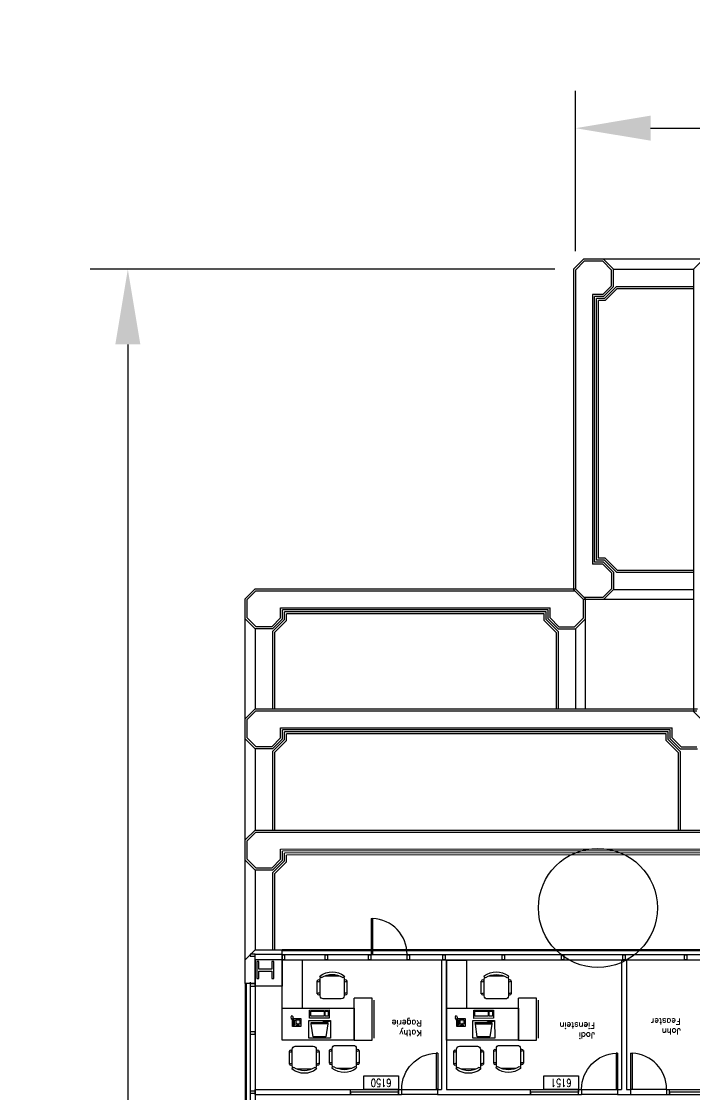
# Model space of a CAD drawing. Header units: millimetres. Extents: x 489553472 to 489553809, y 110504095 to 110504426.
# Drawn here: x 489553471.7 to 489553538.9, y 110504319.1 to 110504426.3 of the extents above; entities that cross this region are included whole.
import ezdxf
from ezdxf.enums import TextEntityAlignment as Align

# ---------------------------------------------------------------- set-up
doc = ezdxf.new("R2010")
doc.units = ezdxf.units.MM
for name, color, linetype in [('CHAIRS', 4, 'Continuous'), ('CPU', 6, 'Continuous'), ('DIM', 3, 'Continuous'), ('E-B-FURR', 6, 'Continuous'), ('E-B-GLAZ', 72, 'Continuous'), ('E-B-MULL', 8, 'Continuous'), ('E-B-SHEL', 2, 'Continuous'), ('E-C-HEAD', 5, 'Continuous'), ('E-F-DOOR', 3, 'Continuous'), ('E-F-TERR', 4, 'Continuous'), ('E-S-COLM', 8, 'Continuous'), ('EMPLOYEE', 1, 'Continuous'), ('FURNITURE', 3, 'Continuous'), ('PHONES', 4, 'Continuous'), ('RMNUM', 40, 'Continuous'), ('Y-2', 1, 'Continuous')]:
    doc.layers.add(name, color=color, linetype=linetype)
doc.styles.add('ARCHITXT', font='simplex.shx')
doc.styles.add('ROMANS', font='romans', dxfattribs={"width": 0.75, "height": 8})
doc.styles.get("Standard").update_dxf_attribs({"font": 'arial.ttf'})
doc.dimstyles.new('ISO-25', dxfattribs={"dimscale": 3, "dimtxt": 2.5, "dimasz": 2.5, "dimexe": 1.25, "dimexo": 0.625, "dimtad": 1, "dimdsep": 46, "dimtxsty": 'Standard', "dimcen": 2.5, "dimadec": 0, "dimazin": 0, "dimtfac": 1, "dimtmove": 0, "dimatfit": 3, "dimfxl": 0, "dimarcsym": 0})

# ---------------------------------------------------------------- blocks, each defined once
blk = doc.blocks.new('DR-36')
for p, q in [((0, 36), (0, 0)), ((0, 36), (1.5, 36)), ((1.5, 36), (1.5, 0)), ((0, 0), (1.5, 0))]:
    blk.add_line(p, q)
blk.add_arc((0, 0), 36, 0, 87.6141)
blk = doc.blocks.new('RMNUM')
at = {"layer": 'RMNUM'}
blk.add_lwpolyline([(-16.33354, 6.674702), (18.388073, 6.674702), (18.388073, -6.982766), (-16.33354, -6.982766), (-16.33354, 6.674702)], dxfattribs=at)
at = {"layer": 'RMNUM', "style": 'ROMANS', "width": 0.75}
blk.add_attdef('NUMBER', text='', height=8, dxfattribs=at).set_placement((1.027267, 0.114097), align=Align.MIDDLE_CENTER)
blk = doc.blocks.new('CHAIR7')
for p, q in [((20, 12), (3, 12)), ((5.1, 15), (17.9, 15)), ((0, 9), (0, -9)), ((23, -7.4), (23, 7.4)), ((3, -12), (20, -12)), ((5.1, -15), (17.9, -15))]:
    blk.add_line(p, q)
for centre, radius, start, end in [((3, 9), 3, 90, 180), ((5.6, 13.5), 1.56, 73.7398, 286.2602), ((17.4, 13.5), 1.56, 253.7398, 106.2602), ((20, 9), 3, 62.4156, 90), ((22.3, 11.1), 1.1, 53.3099, 212.0274), ((7, 0), 20, 323.1301, 36.8699), ((4.8, 0), 19.6, 327.5758, 32.4242), ((3, -9), 3, 180, 270), ((22.3, -11.1), 1.1, 147.9726, 306.6901), ((5.6, -13.5), 1.56, 73.7398, 286.2602), ((17.4, -13.5), 1.56, 253.7398, 106.2602), ((20, -9), 3, 270, 297.5844)]:
    blk.add_arc(centre, radius, start, end)
blk = doc.blocks.new('DESK3')
for p, q in [((72, 0), (0, 0)), ((0, 0), (0, -80)), ((72, -32), (72, 0)), ((0, -32), (72, -32)), ((20, -80), (20, -32)), ((0, -80), (20, -80))]:
    blk.add_line(p, q)
blk = doc.blocks.new('FC42X18D')
for p, q in [((-21, 0), (-21, -18)), ((-21, 0), (21, 0)), ((21, -18), (21, 0)), ((-21, -18), (21, -18)), ((-19, -20), (19, -20))]:
    blk.add_line(p, q)
blk = doc.blocks.new('RECTANG')
for p, q in [((1, 1), (0, 1)), ((0, 1), (0, 0)), ((1, 0), (1, 1)), ((0, 0), (1, 0))]:
    blk.add_line(p, q)
blk = doc.blocks.new('IBMAT', base_point=(61, 306))
for p, q in [((75, 307), (75, 306)), ((81, 307), (75, 307)), ((81, 306), (81, 307))]:
    blk.add_line(p, q)
at = {"xscale": 21, "yscale": 17, "zscale": 21}
blk.add_blockref('RECTANG', (61, 306), dxfattribs=at)
blk = doc.blocks.new('KEYBOARD', base_point=(60, 294))
for p, xscale, yscale, zscale in [((60, 294), 19, 8, 19), ((61, 295), 13, 5, 13), ((75, 295), 3, 5, 3)]:
    blk.add_blockref('RECTANG', p, dxfattribs=dict(xscale=xscale, yscale=yscale, zscale=zscale))
blk = doc.blocks.new('COMPUTER')
for p, q in [((-6.6, 16.2), (-8.5, 3.5)), ((6.1, 16.2), (-6.6, 16.2)), ((8, 3.5), (6.1, 16.2)), ((-8.5, 3.5), (-8.5, 2)), ((8, 3.5), (-8.5, 3.5)), ((-8.5, 2), (8, 2)), ((8, 2), (8, 3.5))]:
    blk.add_line(p, q)
at = {"xscale": 1.033846153846154, "yscale": 1.033846153846154, "zscale": 1.033846153846154}
for name, p in [('IBMAT', (-10.9, 0)), ('KEYBOARD', (-10, -10.5))]:
    blk.add_blockref(name, p, dxfattribs=at)
blk = doc.blocks.new('FNPHONE')
for p, q in [((-9.1, 0.2), (-9.7, 0)), ((-8.9, 0.6), (-9.5, 0.4)), ((-8.7, 1), (-9.3, 0.8)), ((-8.5, 1.4), (-9.1, 1.2)), ((-8.3, 1.8), (-8.9, 1.6)), ((-7.1, 0.6), (-7.5, -0.6)), ((-7.3, 6.5), (-7.3, 1.5)), ((-6.3, 6.5), (-6.3, 1.5)), ((-3.9, 4.8), (-3.9, 4.8)), ((-3.9, 3.9), (-3.9, 3.9)), ((-3.9, 3), (-3.9, 3)), ((-3.9, 2), (-3.9, 2)), ((-2.9, 4.8), (-2.9, 4.8)), ((-2.9, 3.9), (-2.9, 3.9)), ((-2.9, 3), (-2.9, 3)), ((-2.9, 2), (-2.9, 2)), ((-2, 4.8), (-2, 4.8)), ((-2, 3.9), (-2, 3.9)), ((-2, 3), (-2, 3)), ((-2, 2), (-2, 2)), ((-9.3, -0.2), (-9.9, -0.4)), ((-9.3, -0.6), (-9.9, -0.8)), ((-9.3, -1), (-9.9, -1.2)), ((-9.3, -1.4), (-9.9, -1.6)), ((-9.1, -1.8), (-9.7, -2)), ((-8.9, -2.2), (-9.5, -2.4)), ((-8.4, -2.5), (-9, -2.7)), ((-7.9, -2), (-8.5, -2.2)), ((-7.7, -1.6), (-8.3, -1.8)), ((-7.5, -1.2), (-8.1, -1.4)), ((-7.3, -0.8), (-7.9, -1))]:
    blk.add_line(p, q)
for centre, start, end in [((-6.8, 6.5), 298.4915, 241.5085), ((-6.8, 1.5), 118.4915, 61.5085)]:
    blk.add_arc(centre, 1.05, start, end)
for p, xscale, yscale, zscale in [((-8.2, 0), 8.20528234483245, 8.104073169521023, 8.20528234483245), ((-4.8, 1.3), 3.75, 4.375, 3.75), ((-4, 6.7), 2.03125, 0.46875, 2.03125)]:
    blk.add_blockref('RECTANG', p, dxfattribs=dict(xscale=xscale, yscale=yscale, zscale=zscale))
blk = doc.blocks.new('*D19')
at = {"layer": 'Defpoints', "color": 0, "transparency": 16777216}
for p in [(489553710.95, 110504415.72), (489553527.06, 110504401.46), (489553710.96, 110504401.54)]:
    blk.add_point(p, dxfattribs=at)
at = {"layer": 'DIM', "color": 0, "lineweight": -2, "transparency": 16777216}
for p, q in [((489553527.06, 110504403.34), (489553527.05, 110504419.39)), ((489553710.96, 110504403.41), (489553710.95, 110504419.47)), ((489553534.55, 110504415.65), (489553703.45, 110504415.71))]:
    blk.add_line(p, q, dxfattribs=at)
at = {"layer": 'DIM', "color": 0, "transparency": 16777216}
for points in [[(489553534.55, 110504416.9), (489553534.55, 110504414.4), (489553527.05, 110504415.64)], [(489553703.45, 110504416.96), (489553703.45, 110504414.46), (489553710.95, 110504415.72)]]:
    blk.add_solid(points, dxfattribs=at)
at = {"layer": 'DIM', "color": 0, "transparency": 16777216, "insert": (489553619, 110504421.38), "char_height": 7.5, "attachment_point": 5, "rotation": 0.0234}
blk.add_mtext('188', dxfattribs=at)
blk = doc.blocks.new('*D20')
at = {"layer": 'Defpoints', "color": 0, "transparency": 16777216}
for p in [(489553526.86, 110504401.54), (489553482.32, 110504115.51), (489553565.05, 110504115.51)]:
    blk.add_point(p, dxfattribs=at)
at = {"layer": 'DIM', "color": 0, "lineweight": -2, "transparency": 16777216}
for p, q in [((489553524.98, 110504401.54), (489553478.57, 110504401.54)), ((489553482.32, 110504394.04), (489553482.32, 110504123.01)), ((489553563.17, 110504115.51), (489553478.57, 110504115.51))]:
    blk.add_line(p, q, dxfattribs=at)
at = {"layer": 'DIM', "color": 0, "transparency": 16777216}
for points in [[(489553481.07, 110504394.04), (489553483.57, 110504394.04), (489553482.32, 110504401.54)], [(489553481.07, 110504123.01), (489553483.57, 110504123.01), (489553482.32, 110504115.51)]]:
    blk.add_solid(points, dxfattribs=at)
at = {"layer": 'DIM', "color": 0, "transparency": 16777216, "insert": (489553476.61, 110504258.53), "char_height": 7.5, "attachment_point": 5, "rotation": 90}
blk.add_mtext('288', dxfattribs=at)

msp = doc.modelspace()

# ---------------------------------------------------------------- linework, layer by layer
at = {"layer": 'E-B-FURR'}
for p, q in [((489553560.8485221, 110504332.5064804), (489553497.7485221, 110504332.5064804)), ((489553513.6524769, 110504332.5039854), (489553513.6524769, 110504319.5602476)), ((489553514.1622545, 110504332.5039854), (489553513.6622545, 110504332.5039854)), ((489553514.1524769, 110504332.5039854), (489553514.1524769, 110504319.5602476)), ((489553531.6513675, 110504332.5064804), (489553531.6513675, 110504319.5602476)), ((489553531.6554331, 110504332.5064804), (489553532.1554331, 110504332.5064804)), ((489553532.1513675, 110504332.5064804), (489553532.1513675, 110504319.5602476)), ((489553495.0485221, 110504330.1123077), (489553495.0485221, 110504296.9123077)), ((489553495.0485221, 110504319.0602476), (489553495.0485221, 110504319.568675)), ((489553495.0485221, 110504319.5602476), (489553509.6672666, 110504319.5602476)), ((489553509.3672666, 110504319.5602476), (489553509.3672666, 110504319.0602476)), ((489553509.6672666, 110504319.5602476), (489553509.6672666, 110504319.0602476)), ((489553513.2672666, 110504319.5602476), (489553513.2672666, 110504319.0602476)), ((489553513.2672666, 110504319.5602476), (489553513.6524769, 110504319.5602476)), ((489553514.1524769, 110504319.5602476), (489553527.6368195, 110504319.5602476)), ((489553527.6368195, 110504319.5602476), (489553527.6368195, 110504319.0602476)), ((489553531.2368195, 110504319.5602476), (489553531.2368195, 110504319.0602476)), ((489553531.2368195, 110504319.5602476), (489553531.6513675, 110504319.5602476)), ((489553532.1513675, 110504319.5602476), (489553532.5368195, 110504319.5602476)), ((489553532.5368195, 110504319.5602476), (489553532.5368195, 110504319.0602476)), ((489553536.1368195, 110504319.5602476), (489553548.6461467, 110504319.5602476)), ((489553536.1368195, 110504319.5602476), (489553536.1368195, 110504319.0602476)), ((489553536.139574, 110504319.5769534), (489553536.139574, 110504319.0769534)), ((489553495.0485221, 110504319.0602476), (489553509.6672666, 110504319.0602476)), ((489553513.2672666, 110504319.0602476), (489553527.6368195, 110504319.0602476)), ((489553531.2368195, 110504319.0602476), (489553532.5368195, 110504319.0602476)), ((489553536.1368195, 110504319.0602476), (489553550.8485221, 110504319.0602476))]:
    msp.add_line(p, q, dxfattribs=at)
msp.add_lwpolyline([(489553495.0485221, 110504329.9011998), (489553495.0485221, 110504333.1011998), (489553497.7485221, 110504333.1011998), (489553497.7485221, 110504329.9011998)], close=True, dxfattribs=at)
at = {"layer": 'E-B-GLAZ'}
for p, q in [((489553560.8485221, 110504333.5123077), (489553497.7380558, 110504333.5123077)), ((489553560.8485221, 110504333.4123077), (489553497.7380558, 110504333.4123077)), ((489553560.8485221, 110504333.0123077), (489553497.7485221, 110504333.0123077)), ((489553494.0485221, 110504330.1378425), (489553494.0485221, 110504296.9123077)), ((489553494.1485221, 110504330.1423599), (489553494.1485221, 110504296.9123077)), ((489553494.5485221, 110504330.293489), (489553494.5485221, 110504297.093489))]:
    msp.add_line(p, q, dxfattribs=at)
for points in [[(489553509.3672666, 110504319.0602476), (489553509.3672666, 110504319.5602476), (489553509.3672666, 110504319.2963829), (489553504.5672666, 110504319.2963829), (489553504.5672666, 110504319.0602476), (489553504.5672666, 110504319.5602476)], [(489553527.3582155, 110504319.0602476), (489553527.3582155, 110504319.5602476), (489553527.3582155, 110504319.2963829), (489553522.5582155, 110504319.2963829), (489553522.5582155, 110504319.0602476), (489553522.5582155, 110504319.5602476)], [(489553541.2368195, 110504319.0602476), (489553541.2368195, 110504319.5602476), (489553541.2368195, 110504319.2963829), (489553536.4368195, 110504319.2963829), (489553536.4368195, 110504319.0602476), (489553536.4368195, 110504319.5602476)]]:
    msp.add_lwpolyline(points, dxfattribs=at)
at = {"layer": 'E-B-MULL'}
for points in [[(489553494.5485221, 110504332.8755052), (489553495.0485221, 110504332.8755052), (489553495.0485221, 110504333.1005052), (489553494.5485221, 110504333.1005052)], [(489553497.9735221, 110504333.0123077), (489553497.9735221, 110504332.5123077), (489553497.7485221, 110504332.5123077), (489553497.7485221, 110504333.0123077)], [(489553502.2724535, 110504333.0123077), (489553502.2724535, 110504332.5123077), (489553502.0474535, 110504332.5123077), (489553502.0474535, 110504333.0123077)], [(489553506.594456, 110504333.0143574), (489553506.594456, 110504332.5143574), (489553506.369456, 110504332.5143574), (489553506.369456, 110504333.0143574)], [(489553510.4721855, 110504333.0143574), (489553510.4721855, 110504332.5143574), (489553510.2471855, 110504332.5143574), (489553510.2471855, 110504333.0143574)], [(489553514.0331956, 110504333.0123077), (489553514.0331956, 110504332.5123077), (489553513.8081956, 110504332.5123077), (489553513.8081956, 110504333.0123077)], [(489553519.9617737, 110504333.0123077), (489553519.9617737, 110504332.5123077), (489553519.7367737, 110504332.5123077), (489553519.7367737, 110504333.0123077)], [(489553525.882634, 110504333.0123077), (489553525.882634, 110504332.5123077), (489553525.657634, 110504332.5123077), (489553525.657634, 110504333.0123077)], [(489553532.0185883, 110504333.0123077), (489553532.0185883, 110504332.5123077), (489553531.7935883, 110504332.5123077), (489553531.7935883, 110504333.0123077)], [(489553538.1714049, 110504333.0123077), (489553538.1714049, 110504332.5123077), (489553537.9464049, 110504332.5123077), (489553537.9464049, 110504333.0123077)], [(489553494.5485221, 110504329.9005099), (489553495.0485221, 110504329.9005099), (489553495.0485221, 110504330.1255099), (489553494.5485221, 110504330.1255099)], [(489553494.5485221, 110504325.0873077), (489553495.0485221, 110504325.0873077), (489553495.0485221, 110504325.3123077), (489553494.5485221, 110504325.3123077)], [(489553494.5485221, 110504319.1873077), (489553495.0485221, 110504319.1873077), (489553495.0485221, 110504319.4123077), (489553494.5485221, 110504319.4123077)]]:
    msp.add_lwpolyline(points, close=True, dxfattribs=at)
at = {"layer": 'E-B-SHEL'}
for p, q in [((489553494.0485221, 110504332.5083177), (489553495.0525121, 110504333.5123077)), ((489553495.0525121, 110504333.5123077), (489553497.7380558, 110504333.5123077)), ((489553497.7380558, 110504332.5123077), (489553497.7380558, 110504333.5123077)), ((489553494.0485221, 110504330.1453579), (489553494.0485221, 110504332.5434705)), ((489553495.0475203, 110504330.1123077), (489553495.0475203, 110504332.8755052)), ((489553495.0485221, 110504330.1123077), (489553495.0485221, 110504332.9123077)), ((489553495.0525121, 110504332.5123077), (489553495.0525121, 110504329.8957273)), ((489553497.7380558, 110504332.5123077), (489553495.0525121, 110504332.5123077)), ((489553495.0525121, 110504330.1423599), (489553494.0525121, 110504330.1423599))]:
    msp.add_line(p, q, dxfattribs=at)
at = {"layer": 'E-C-HEAD'}
for p, q in [((489553510.2074136, 110504333.0164005), (489553506.6074136, 110504333.0164005)), ((489553509.707935, 110504319.5642587), (489553513.307935, 110504319.5642587)), ((489553527.6682688, 110504319.5701515), (489553531.2682688, 110504319.5701515)), ((489553536.1561849, 110504319.5629154), (489553532.5561849, 110504319.5629154)), ((489553513.307935, 110504319.0642587), (489553509.707935, 110504319.0642587)), ((489553531.2682688, 110504319.0701515), (489553527.6682688, 110504319.0701515)), ((489553532.5561849, 110504319.0629154), (489553536.1561849, 110504319.0629154))]:
    msp.add_line(p, q, dxfattribs=at)
at = {"layer": 'E-F-TERR'}
for p, q in [((489553526.8561563, 110504401.5447334), (489553527.8485222, 110504402.5370992)), ((489553527.8485222, 110504402.5370992), (489553526.8561563, 110504401.5447334)), ((489553527.9313649, 110504402.3370992), (489553527.0561564, 110504401.4618907)), ((489553529.8485222, 110504402.5370992), (489553527.8485222, 110504402.5370992)), ((489553529.8485222, 110504402.5370992), (489553527.8485222, 110504402.5370992)), ((489553528.8985221, 110504402.5370992), (489553527.8485222, 110504402.5370992)), ((489553529.773802, 110504402.3370992), (489553527.9313649, 110504402.3370992)), ((489553539.9780679, 110504402.5370992), (489553529.413663, 110504402.5370992)), ((489553530.6561564, 110504401.4547449), (489553529.773802, 110504402.3370992)), ((489553530.8561563, 110504401.5375876), (489553529.8561563, 110504402.5375876)), ((489553538.8496914, 110504401.5447334), (489553539.8420573, 110504402.5370992)), ((489553539.8420573, 110504402.5370992), (489553538.8496914, 110504401.5447334)), ((489553526.8561563, 110504401.5447334), (489553526.8561563, 110504369.529465)), ((489553527.0561564, 110504401.4618907), (489553527.0561564, 110504369.6123077)), ((489553530.6561564, 110504399.8878928), (489553530.6561564, 110504401.4547449)), ((489553530.8561563, 110504399.8050501), (489553530.8561563, 110504401.5375876)), ((489553530.8561563, 110504401.5370992), (489553538.8496914, 110504401.5370992)), ((489553538.8496914, 110504401.5447334), (489553538.8496914, 110504357.329465)), ((489553529.7733136, 110504399.0050501), (489553530.6561564, 110504399.8878928)), ((489553529.8561563, 110504398.8050501), (489553530.8561563, 110504399.8050501)), ((489553529.9389991, 110504398.6050501), (489553531.1389991, 110504399.8050501)), ((489553531.1389991, 110504399.8050501), (489553538.8496914, 110504399.8050501)), ((489553528.7561564, 110504399.0050501), (489553528.7561564, 110504372.0691483)), ((489553529.7733136, 110504399.0050501), (489553528.7561564, 110504399.0050501)), ((489553528.9561564, 110504372.2691483), (489553528.9561564, 110504398.8050501)), ((489553529.8561563, 110504398.8050501), (489553528.9561564, 110504398.8050501)), ((489553530.0218418, 110504398.4050501), (489553531.2218418, 110504399.6050501)), ((489553531.2218418, 110504399.6050501), (489553538.8496914, 110504399.6050501)), ((489553529.1561564, 110504372.4691483), (489553529.1561564, 110504398.6050501)), ((489553529.9389991, 110504398.6050501), (489553529.1561564, 110504398.6050501)), ((489553529.3561563, 110504372.6691483), (489553529.3561563, 110504398.4050501)), ((489553530.0218418, 110504398.4050501), (489553529.3561563, 110504398.4050501)), ((489553529.7733136, 110504372.0691483), (489553528.7561564, 110504372.0691483)), ((489553529.8561563, 110504372.2691483), (489553528.9561564, 110504372.2691483)), ((489553529.9389991, 110504372.4691483), (489553529.1561564, 110504372.4691483)), ((489553530.0218418, 110504372.6691483), (489553529.3561563, 110504372.6691483)), ((489553529.7733136, 110504372.0691483), (489553530.6561564, 110504371.1863056)), ((489553529.8561563, 110504372.2691483), (489553530.8561563, 110504371.2691483)), ((489553529.9389991, 110504372.4691483), (489553531.1389991, 110504371.2691483)), ((489553530.0218418, 110504372.6691483), (489553531.2218418, 110504371.4691483)), ((489553530.6561564, 110504371.1863056), (489553530.6561564, 110504369.6194535)), ((489553530.8561563, 110504371.2691483), (489553530.8561563, 110504369.5366108)), ((489553531.1389991, 110504371.2691483), (489553538.8496914, 110504371.2691483)), ((489553531.2218418, 110504371.4691483), (489553538.8496914, 110504371.4691483)), ((489553494.0485221, 110504368.6199419), (489553495.0408879, 110504369.6123077)), ((489553495.0408879, 110504369.6123077), (489553494.0485221, 110504368.6199419)), ((489553494.0485221, 110504367.5699419), (489553494.0485221, 110504368.6199419)), ((489553494.0485221, 110504366.6199419), (489553494.0485221, 110504368.6199419)), ((489553494.0485221, 110504366.6199419), (489553494.0485221, 110504368.6199419)), ((489553494.2485221, 110504368.5370992), (489553495.1237306, 110504369.4123077)), ((489553495.0408879, 110504369.6123077), (489553527.0561563, 110504369.6123077)), ((489553495.1237306, 110504369.4123077), (489553526.9733136, 110504369.4123077)), ((489553526.8561563, 110504369.529465), (489553527.8485222, 110504368.5370992)), ((489553527.8485222, 110504368.5370992), (489553526.8561563, 110504369.529465)), ((489553527.8485221, 110504368.5370992), (489553526.9733136, 110504369.4123077)), ((489553528.0485221, 110504368.6199419), (489553527.0561563, 110504369.6123077)), ((489553527.0561563, 110504369.6123077), (489553528.0485221, 110504368.6199419)), ((489553527.9313649, 110504368.7370992), (489553527.0561564, 110504369.6123077)), ((489553529.773802, 110504368.7370992), (489553527.9313649, 110504368.7370992)), ((489553528.0485221, 110504367.5699419), (489553528.0485221, 110504368.6199419)), ((489553528.0485221, 110504366.6199419), (489553528.0485221, 110504368.6199419)), ((489553528.0485221, 110504366.6199419), (489553528.0485221, 110504368.6199419)), ((489553530.6561564, 110504369.6194535), (489553529.773802, 110504368.7370992)), ((489553530.8561563, 110504369.5366108), (489553529.8561563, 110504368.5366108)), ((489553530.8561563, 110504369.5370992), (489553538.8496914, 110504369.5370992)), ((489553494.2485221, 110504366.694662), (489553494.2485221, 110504368.5370992)), ((489553497.5805712, 110504367.7123077), (489553524.516473, 110504367.7123077)), ((489553497.5805712, 110504366.6951504), (489553497.5805712, 110504367.7123077)), ((489553524.316473, 110504367.5123077), (489553497.7805712, 110504367.5123077)), ((489553497.7805712, 110504366.6123077), (489553497.7805712, 110504367.5123077)), ((489553524.316473, 110504366.6123077), (489553524.316473, 110504367.5123077)), ((489553524.516473, 110504366.6951504), (489553524.516473, 110504367.7123077)), ((489553527.8485221, 110504366.694662), (489553527.8485221, 110504368.5370992)), ((489553529.8485222, 110504368.5370992), (489553527.8485222, 110504368.5370992)), ((489553529.8485222, 110504368.5370992), (489553527.8485222, 110504368.5370992)), ((489553528.8985221, 110504368.5370992), (489553527.8485222, 110504368.5370992)), ((489553538.8496914, 110504368.5370992), (489553529.413663, 110504368.5370992)), ((489553495.0480337, 110504365.6123077), (489553494.0480337, 110504366.6123077)), ((489553494.0485221, 110504356.4903962), (489553494.0485221, 110504367.0548011)), ((489553495.1308764, 110504365.8123077), (489553494.2485221, 110504366.694662)), ((489553497.5805712, 110504366.6951504), (489553496.6977285, 110504365.8123077)), ((489553497.7805712, 110504366.6123077), (489553496.7805712, 110504365.6123077)), ((489553497.9805712, 110504366.529465), (489553496.7805712, 110504365.329465)), ((489553498.1805712, 110504366.4466223), (489553496.9805712, 110504365.2466223)), ((489553524.116473, 110504367.3123077), (489553497.9805712, 110504367.3123077)), ((489553497.9805712, 110504366.529465), (489553497.9805712, 110504367.3123077)), ((489553523.916473, 110504367.1123077), (489553498.1805712, 110504367.1123077)), ((489553498.1805712, 110504366.4466223), (489553498.1805712, 110504367.1123077)), ((489553523.916473, 110504366.4466223), (489553523.916473, 110504367.1123077)), ((489553523.916473, 110504366.4466223), (489553525.116473, 110504365.2466223)), ((489553524.116473, 110504366.529465), (489553524.116473, 110504367.3123077)), ((489553524.116473, 110504366.529465), (489553525.316473, 110504365.329465)), ((489553524.316473, 110504366.6123077), (489553525.316473, 110504365.6123077)), ((489553524.516473, 110504366.6951504), (489553525.3993157, 110504365.8123077)), ((489553526.9661678, 110504365.8123077), (489553527.8485221, 110504366.694662)), ((489553527.0490105, 110504365.6123077), (489553528.0490105, 110504366.6123077)), ((489553528.0485221, 110504357.6187727), (489553528.0485221, 110504367.0548011)), ((489553496.7805712, 110504365.6123077), (489553495.0480337, 110504365.6123077)), ((489553495.0485221, 110504365.6123077), (489553495.0485221, 110504357.6187727)), ((489553496.6977285, 110504365.8123077), (489553495.1308764, 110504365.8123077)), ((489553525.316473, 110504365.6123077), (489553527.0490105, 110504365.6123077)), ((489553525.3993157, 110504365.8123077), (489553526.9661678, 110504365.8123077)), ((489553527.0485221, 110504365.6123077), (489553527.0485221, 110504357.6187727)), ((489553496.7805712, 110504365.329465), (489553496.7805712, 110504357.6187727)), ((489553496.9805712, 110504365.2466223), (489553496.9805712, 110504357.6187727)), ((489553525.116473, 110504365.2466223), (489553525.116473, 110504357.6187727)), ((489553525.316473, 110504365.329465), (489553525.316473, 110504357.6187727)), ((489553494.0485221, 110504356.6264068), (489553495.0408879, 110504357.6187727)), ((489553495.0408879, 110504357.6187727), (489553494.0485221, 110504356.6264068)), ((489553494.2485221, 110504356.5435641), (489553495.1237306, 110504357.4187727)), ((489553495.0408879, 110504357.6187727), (489553539.2561563, 110504357.6187727)), ((489553495.1237306, 110504357.4187727), (489553539.1733136, 110504357.4187727)), ((489553539.8420573, 110504356.3370992), (489553538.8496914, 110504357.329465)), ((489553494.0485221, 110504354.6264068), (489553494.0485221, 110504356.6264068)), ((489553494.0485221, 110504354.6264068), (489553494.0485221, 110504356.6264068)), ((489553494.0485221, 110504355.5764068), (489553494.0485221, 110504356.6264068)), ((489553494.2485221, 110504354.701127), (489553494.2485221, 110504356.5435641)), ((489553497.5805712, 110504355.7123077), (489553536.716473, 110504355.7123077)), ((489553497.5805712, 110504354.7016154), (489553497.5805712, 110504355.7123077)), ((489553536.716473, 110504354.7016154), (489553536.716473, 110504355.7123077)), ((489553494.0485221, 110504332.5083177), (489553494.0485221, 110504355.0612661)), ((489553495.1308764, 110504353.8187727), (489553494.2485221, 110504354.701127)), ((489553497.5805712, 110504354.7016154), (489553496.6977285, 110504353.8187727)), ((489553536.516473, 110504355.5187727), (489553497.7805712, 110504355.5187727)), ((489553497.7805712, 110504354.6187727), (489553497.7805712, 110504355.5187727)), ((489553536.316473, 110504355.3187727), (489553497.9805712, 110504355.3187727)), ((489553497.9805712, 110504354.5359299), (489553497.9805712, 110504355.3187727)), ((489553536.116473, 110504355.1187727), (489553498.1805712, 110504355.1187727)), ((489553498.1805712, 110504354.4530872), (489553498.1805712, 110504355.1187727)), ((489553536.116473, 110504354.4530872), (489553536.116473, 110504355.1187727)), ((489553536.316473, 110504354.5359299), (489553536.316473, 110504355.3187727)), ((489553536.516473, 110504354.6187727), (489553536.516473, 110504355.5187727)), ((489553536.716473, 110504354.7016154), (489553537.5993157, 110504353.8187727)), ((489553495.0480337, 110504353.6187727), (489553494.0480337, 110504354.6187727)), ((489553496.7805712, 110504353.6187727), (489553495.0480337, 110504353.6187727)), ((489553495.0485221, 110504353.6187727), (489553495.0485221, 110504345.4968612)), ((489553496.6977285, 110504353.8187727), (489553495.1308764, 110504353.8187727)), ((489553497.7805712, 110504354.6187727), (489553496.7805712, 110504353.6187727)), ((489553497.9805712, 110504354.5359299), (489553496.7805712, 110504353.3359299)), ((489553498.1805712, 110504354.4530872), (489553496.9805712, 110504353.2530872)), ((489553536.116473, 110504354.4530872), (489553537.316473, 110504353.2530872)), ((489553536.316473, 110504354.5359299), (489553537.516473, 110504353.3359299)), ((489553536.516473, 110504354.6187727), (489553537.516473, 110504353.6187727)), ((489553537.516473, 110504353.6187727), (489553539.2490105, 110504353.6187727)), ((489553537.5993157, 110504353.8187727), (489553539.1661678, 110504353.8187727)), ((489553496.7805712, 110504353.3359299), (489553496.7805712, 110504345.4968612)), ((489553496.9805712, 110504353.2530872), (489553496.9805712, 110504345.4968612)), ((489553537.316473, 110504353.2530872), (489553537.316473, 110504345.4973152)), ((489553537.516473, 110504353.3359299), (489553537.516473, 110504345.4973152)), ((489553495.0408879, 110504345.4968612), (489553494.0485221, 110504344.5044954)), ((489553494.0485221, 110504344.5044954), (489553495.0408879, 110504345.4968612)), ((489553494.2485221, 110504344.4216527), (489553495.1237306, 110504345.2968612)), ((489553495.0408879, 110504345.4968612), (489553550.8907139, 110504345.4968612)), ((489553495.1237306, 110504345.2968612), (489553550.8078712, 110504345.2968612)), ((489553494.0485221, 110504343.4544954), (489553494.0485221, 110504344.5044954)), ((489553494.0485221, 110504342.5044954), (489553494.0485221, 110504344.5044954)), ((489553494.0485221, 110504342.5044954), (489553494.0485221, 110504344.5044954)), ((489553494.2485221, 110504342.5792155), (489553494.2485221, 110504344.4216527)), ((489553497.5805712, 110504343.5903962), (489553548.3180129, 110504343.6234139)), ((489553497.5805712, 110504342.5797039), (489553497.5805712, 110504343.5903962)), ((489553548.1180129, 110504343.4298788), (489553497.7805712, 110504343.3968612)), ((489553497.7805712, 110504342.4968612), (489553497.7805712, 110504343.3968612)), ((489553547.9180129, 110504343.2298788), (489553497.9805712, 110504343.1968612)), ((489553497.9805712, 110504342.4140185), (489553497.9805712, 110504343.1968612)), ((489553547.7180129, 110504343.0298788), (489553498.1805712, 110504342.9968612)), ((489553498.1805712, 110504342.3311758), (489553498.1805712, 110504342.9968612)), ((489553495.0480337, 110504341.4968612), (489553494.0480337, 110504342.4968612)), ((489553495.1308764, 110504341.6968612), (489553494.2485221, 110504342.5792155)), ((489553497.5805712, 110504342.5797039), (489553496.6977285, 110504341.6968612)), ((489553497.7805712, 110504342.4968612), (489553496.7805712, 110504341.4968612)), ((489553497.9805712, 110504342.4140185), (489553496.7805712, 110504341.2140185)), ((489553498.1805712, 110504342.3311758), (489553496.9805712, 110504341.1311758)), ((489553496.7805712, 110504341.4968612), (489553495.0480337, 110504341.4968612)), ((489553495.0485221, 110504341.4968612), (489553495.0485221, 110504333.5083177)), ((489553496.6977285, 110504341.6968612), (489553495.1308764, 110504341.6968612)), ((489553496.7805712, 110504341.2140185), (489553496.7805712, 110504333.5123077)), ((489553496.9805712, 110504341.1311758), (489553496.9805712, 110504333.5123077))]:
    msp.add_line(p, q, dxfattribs=at)
at = {"layer": 'E-S-COLM'}
msp.add_lwpolyline([(489553495.3985221, 110504332.3511989), (489553495.1985221, 110504332.3511989), (489553495.1985221, 110504330.6511989), (489553495.3985221, 110504330.6511989), (489553495.3985221, 110504331.4011989), (489553496.6985221, 110504331.4011989), (489553496.6985221, 110504330.6511989), (489553496.8985221, 110504330.6511989), (489553496.8985221, 110504332.3511989), (489553496.6985221, 110504332.3511989), (489553496.6985221, 110504331.6011989), (489553495.3985221, 110504331.6011989)], close=True, dxfattribs=at)
at = {"layer": 'Y-2'}
msp.add_circle((489553529.2932889, 110504337.7166822), 5.9458834, dxfattribs=at)

# ---------------------------------------------------------------- block references
at = {"xscale": 0.1, "yscale": 0.1, "zscale": 0.1, "rotation": 180}
for p, values in [((489553507.7339125, 110504320.2277178), {'NUMBER': '6150'}), ((489553525.7248614, 110504320.2277178), {'NUMBER': '6151'})]:
    msp.add_blockref('RMNUM', p, dxfattribs=at).add_auto_attribs(values)
at = {"layer": 'CHAIRS', "lineweight": -3, "xscale": -0.1, "yscale": 0.1, "zscale": 0.1}
for p, rotation in [((489553502.7393484, 110504328.619948), 270), ((489553519.1433032, 110504328.6174529), 270), ((489553499.9518118, 110504323.8850206), 90), ((489553503.9479098, 110504323.9766656), 90), ((489553516.3557667, 110504323.8825256), 90), ((489553520.3518647, 110504323.9741705), 90)]:
    msp.add_blockref('CHAIR7', p, dxfattribs=dict(at, rotation=rotation))
at = {"layer": 'CPU', "lineweight": -3, "xscale": -0.1, "yscale": 0.1, "zscale": 0.1, "rotation": 180.1594551242628}
for p in [(489553501.4895511, 110504326.458645), (489553517.8935059, 110504326.45615)]:
    msp.add_blockref('COMPUTER', p, dxfattribs=at)
at = {"layer": 'E-F-DOOR', "yscale": 0.1, "zscale": 0.1}
for p, xscale in [((489553506.6325465, 110504333.0623071), 0.1), ((489553513.2828021, 110504319.6101652), -0.1), ((489553531.2620033, 110504319.6024969), -0.1), ((489553532.5624504, 110504319.5952609), 0.1)]:
    msp.add_blockref('DR-36', p, dxfattribs=dict(at, xscale=xscale))
at = {"layer": 'FURNITURE', "lineweight": -3, "yscale": 0.1, "zscale": 0.1}
for name, p, xscale, rotation in [('DESK3', (489553497.7492161, 110504324.5064804), -0.1, 180.0049700261204), ('DESK3', (489553514.1531709, 110504324.5039854), -0.1, 180.0049700261204), ('FC42X18D', (489553504.949216, 110504326.607105), 0.1, 89.99999999999999), ('FC42X18D', (489553521.3531709, 110504326.60461), 0.1, 89.99999999999999)]:
    msp.add_blockref(name, p, dxfattribs=dict(at, xscale=xscale, rotation=rotation))
at = {"layer": 'PHONES', "lineweight": -3, "xscale": -0.1, "yscale": 0.1, "zscale": 0.1, "rotation": 180}
for p in [(489553499.607281, 110504326.6596129), (489553516.0112358, 110504326.6571179)]:
    msp.add_blockref('FNPHONE', p, dxfattribs=at)

# ---------------------------------------------------------------- texts
at = {"layer": 'EMPLOYEE', "lineweight": -3, "char_height": 0.6, "attachment_point": 1, "rotation": 180, "style": 'ARCHITXT'}
for s, insert, width in [('\\A1;Kathy\\PRagerie', (489553511.6872618, 110504324.9093566), 2.834652115), ('\\A1;Jodi\\PFienstein', (489553528.9866512, 110504324.6671192), 3.274624829), ('\\A1;John\\PFeaster', (489553537.5555074, 110504325.0708478), 2.78431105)]:
    msp.add_mtext(s, dxfattribs=dict(at, insert=insert, width=width))

# ---------------------------------------------------------------- dimensions: what is measured, and where the dimension line sits
at = {"layer": 'DIM'}
dim = msp.add_aligned_dim(p1=(489553527.0561564, 110504401.4618907), p2=(489553710.9561564, 110504401.5370992), distance=14.1809314, text='188', dimstyle='ISO-25', dxfattribs=at)
dim.commit()
dim.dimension.update_dxf_attribs({"geometry": '*D19', "text_midpoint": (489553618.998024, 110504421.384722)})
dim = msp.add_linear_dim(base=(489553482.3155131, 110504115.5123077), p1=(489553526.8561563, 110504401.5447334), p2=(489553565.0485221, 110504115.5123077), angle=90, text='288', dimstyle='ISO-25', dxfattribs=at)
dim.commit()
dim.dimension.update_dxf_attribs({"geometry": '*D20', "text_midpoint": (489553482.315513, 110504258.5285204), "dimtype": 160})

doc.saveas('drawing.dxf')
